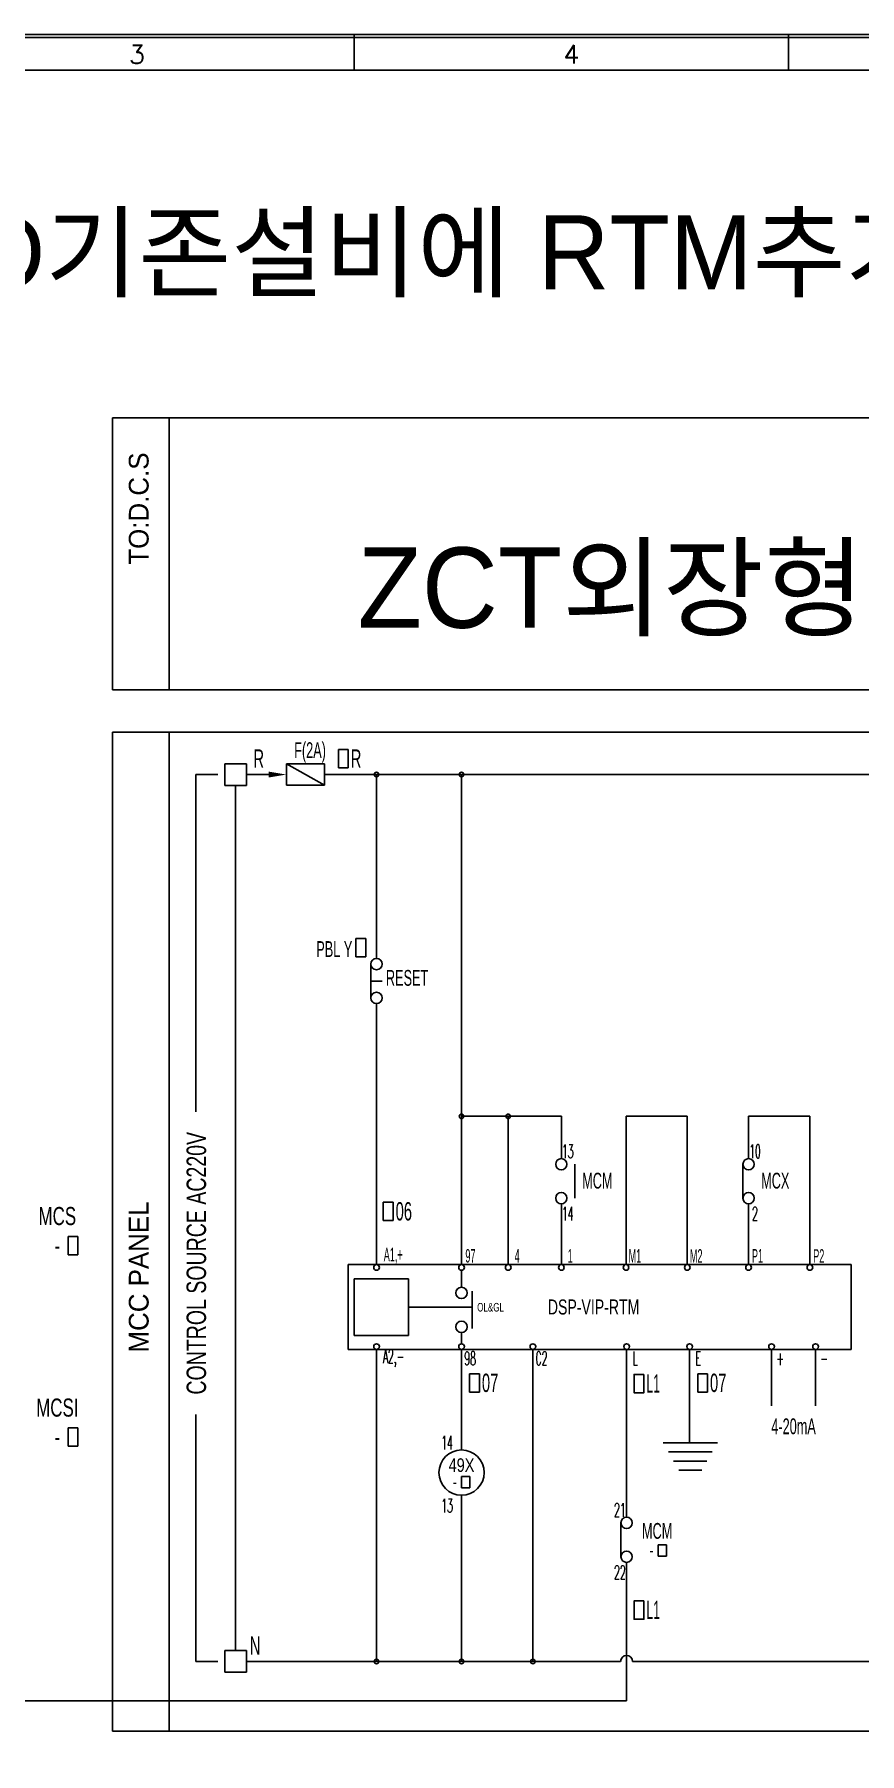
# Model space of a CAD drawing. Header units: millimetres. Extents: x 107 to 2900, y 85 to 3996.
# Drawn here: x 1199.4 to 1363.5, y 950.8 to 1292.8 of the extents above; entities that cross this region are included whole.
import ezdxf
from ezdxf.enums import TextEntityAlignment as Align
from ezdxf.lldxf.tags import DXFTag

# ---------------------------------------------------------------- set-up
doc = ezdxf.new("R2010")
doc.units = ezdxf.units.MM
doc.linetypes.add('PHANTOM2', pattern=[1.25, 0.625, -0.125, 0.125, -0.125, 0.125, -0.125])
for name, color, linetype in [('1', 1, 'CENTER'), ('20', 2, 'Continuous'), ('30', 3, 'Continuous'), ('7', 7, 'Continuous'), ('70', 7, 'Continuous'), ('ASHADE', 7, 'Continuous'), ('RED', 1, 'Continuous'), ('TB', 6, 'Continuous'), ('TBOX', 5, 'PHANTOM2'), ('TEXT', 6, 'Continuous')]:
    doc.layers.add(name, color=color, linetype=linetype)
doc.styles.add('ghs', font='NGULIM.TTF')
doc.styles.add('ROMANS', font='ROMANS.shx', dxfattribs={"width": 0.7})
doc.styles.add('SIMPLEX', font='SIMPLEX')
doc.styles.add('엑스포', font='gulim.ttc')
tags = doc.linetypes.add('CENTER', pattern=[2, 1.25, -0.25, 0.25, -0.25]).pattern_tags.tags
tags[10:11] = [DXFTag(74, 4), DXFTag(75, 0), DXFTag(340, '0'), DXFTag(46, 1.0), DXFTag(50, 0.0), DXFTag(44, 0.0), DXFTag(45, 0.0)]
tags[8:9] = [DXFTag(74, 4), DXFTag(75, 0), DXFTag(340, '0'), DXFTag(46, 1.0), DXFTag(50, 0.0), DXFTag(44, 0.0), DXFTag(45, 0.0)]
tags[6:7] = [DXFTag(74, 4), DXFTag(75, 0), DXFTag(340, '0'), DXFTag(46, 1.0), DXFTag(50, 0.0), DXFTag(44, 0.0), DXFTag(45, 0.0)]
tags[4:5] = [DXFTag(74, 4), DXFTag(75, 0), DXFTag(340, '0'), DXFTag(46, 1.0), DXFTag(50, 0.0), DXFTag(44, 0.0), DXFTag(45, 0.0)]
tags = doc.linetypes.add('HIDDEN', pattern=[0.375, 0.25, -0.125]).pattern_tags.tags
tags[6:7] = [DXFTag(74, 4), DXFTag(75, 0), DXFTag(340, '0'), DXFTag(46, 1.0), DXFTag(50, 0.0), DXFTag(44, 0.0), DXFTag(45, 0.0)]
tags[4:5] = [DXFTag(74, 4), DXFTag(75, 0), DXFTag(340, '0'), DXFTag(46, 1.0), DXFTag(50, 0.0), DXFTag(44, 0.0), DXFTag(45, 0.0)]

msp = doc.modelspace()

# ---------------------------------------------------------------- linework, layer by layer
at = {"color": 7}
for p, q in [((1261.856, 1150.543), (1259.901, 1150.543)), ((1259.901, 1150.543), (1259.901, 1146.893)), ((1261.856, 1146.893), (1261.856, 1150.543)), ((1249.533, 1147.675), (1257.147, 1147.675)), ((1249.533, 1143.465), (1249.533, 1147.675)), ((1257.147, 1143.465), (1249.533, 1147.675)), ((1257.147, 1147.675), (1257.147, 1143.465)), ((1259.901, 1146.893), (1261.856, 1146.893)), ((1241.643, 1145.57), (1245.989, 1145.57)), ((1257.147, 1143.465), (1249.533, 1143.465)), ((1257.147, 1145.57), (1546.115, 1145.57)), ((1265.305, 1112.935), (1263.349, 1112.935)), ((1263.349, 1112.935), (1263.349, 1109.285)), ((1265.305, 1109.285), (1265.305, 1112.935)), ((1263.349, 1109.285), (1265.305, 1109.285)), ((1266.339, 1107.882), (1266.339, 1101.132)), ((1266.339, 1104.507), (1268.589, 1104.507)), ((1306.873, 1068.065), (1306.873, 1061.315)), ((1340.301, 1068.065), (1340.301, 1061.315)), ((1270.769, 1060.493), (1268.814, 1060.493)), ((1268.814, 1060.493), (1268.814, 1056.843)), ((1270.769, 1056.843), (1270.769, 1060.493)), ((1268.814, 1056.843), (1270.769, 1056.843)), ((1261.839, 1048.087), (1361.824, 1048.087)), ((1261.839, 1031.212), (1261.839, 1048.087)), ((1284.366, 1046.962), (1284.366, 1043.587)), ((1361.824, 1048.087), (1361.824, 1031.212)), ((1263.014, 1045.275), (1273.82, 1045.275)), ((1263.014, 1034.025), (1263.014, 1045.275)), ((1273.82, 1034.025), (1273.82, 1045.275)), ((1286.5, 1042.8), (1286.5, 1035.375)), ((1273.82, 1034.025), (1263.014, 1034.025)), ((1284.366, 1034.587), (1284.366, 1032.337)), ((1361.824, 1031.212), (1261.839, 1031.212)), ((1287.925, 1026.376), (1285.97, 1026.376)), ((1285.97, 1026.376), (1285.97, 1022.725)), ((1287.925, 1022.725), (1287.925, 1026.376)), ((1333.285, 1026.376), (1331.33, 1026.376)), ((1331.33, 1026.376), (1331.33, 1022.725)), ((1333.285, 1022.725), (1333.285, 1026.376)), ((1285.97, 1022.725), (1287.925, 1022.725)), ((1331.33, 1022.725), (1333.285, 1022.725)), ((1316.076, 996.728), (1316.076, 989.978)), ((1241.597, 969.154), (1316.009, 969.154)), ((1318.393, 969.154), (1546.563, 969.154))]:
    msp.add_line(p, q, dxfattribs=at)
at = {"color": 30, "linetype": 'HIDDEN'}
msp.add_line((1239.447, 1143.42), (1239.447, 971.304), dxfattribs=at)
at = {"color": 1}
for p, q in [((1267.464, 1109.007), (1267.464, 1145.57)), ((1284.366, 1145.57), (1284.366, 1048.087)), ((1267.464, 1048.087), (1267.464, 1100.007)), ((1284.366, 1077.59), (1304.218, 1077.59)), ((1293.642, 1077.59), (1293.642, 1048.087)), ((1304.218, 1077.59), (1304.218, 1069.19)), ((1317.081, 1077.59), (1317.081, 1048.087)), ((1317.081, 1077.59), (1329.267, 1077.59)), ((1329.267, 1077.59), (1329.267, 1048.087)), ((1341.454, 1077.59), (1341.454, 1069.19)), ((1341.454, 1077.59), (1353.64, 1077.59)), ((1353.64, 1077.59), (1353.64, 1048.087)), ((1304.218, 1060.19), (1304.218, 1048.087)), ((1341.454, 1060.19), (1341.454, 1048.087)), ((1267.464, 1031.212), (1267.464, 969.154)), ((1284.366, 1031.212), (1284.366, 1020.029)), ((1298.558, 1031.212), (1298.558, 969.154)), ((1317.201, 997.853), (1317.201, 1031.212)), ((1329.725, 1031.212), (1329.725, 1012.626)), ((1346.018, 1031.212), (1346.018, 1020.029)), ((1354.775, 1031.212), (1354.775, 1020.029)), ((1284.366, 1020.029), (1284.366, 1011.226)), ((1284.366, 1002.226), (1284.366, 969.154)), ((1317.201, 988.853), (1317.201, 961.358)), ((1184.402, 961.358), (1317.201, 961.358))]:
    msp.add_line(p, q, dxfattribs=at)
at = {"color": 7, "linetype": 'Continuous'}
for p, q in [((1208.064, 1053.714), (1206.109, 1053.714)), ((1206.109, 1053.714), (1206.109, 1050.064)), ((1208.064, 1050.064), (1208.064, 1053.714)), ((1206.109, 1050.064), (1208.064, 1050.064)), ((1208.064, 1015.616), (1206.109, 1015.616)), ((1206.109, 1015.616), (1206.109, 1011.965)), ((1208.064, 1011.965), (1208.064, 1015.616)), ((1324.46, 1012.626), (1335.26, 1012.626)), ((1206.109, 1011.965), (1208.064, 1011.965))]:
    msp.add_line(p, q, dxfattribs=at)
at = {"color": 7, "linetype": 'HIDDEN'}
msp.add_line((1286.5, 1039.65), (1273.82, 1039.65), dxfattribs=at)
at = {"color": 1, "linetype": 'Continuous'}
for p, q in [((1325.499, 1010.826), (1334.221, 1010.826)), ((1326.538, 1009.026), (1333.181, 1009.026)), ((1327.578, 1007.226), (1332.142, 1007.226))]:
    msp.add_line(p, q, dxfattribs=at)
at = {"color": 7}
for points in [[(1320.638, 1026.266), (1318.683, 1026.266), (1318.683, 1022.615), (1320.638, 1022.615)], [(1320.638, 981.197), (1318.683, 981.197), (1318.683, 977.547), (1320.638, 977.547)]]:
    msp.add_lwpolyline(points, close=True, dxfattribs=at)
for centre, radius in [((1267.464, 1107.882), 1.125), ((1267.464, 1101.132), 1.125), ((1304.216, 1068.065), 1.125), ((1341.452, 1068.065), 1.125), ((1304.216, 1061.315), 1.125), ((1341.452, 1061.315), 1.125), ((1284.366, 1042.462), 1.125), ((1284.366, 1035.712), 1.125), ((1284.366, 1006.726), 4.5), ((1317.201, 996.728), 1.125), ((1317.201, 989.978), 1.125)]:
    msp.add_circle(centre, radius, dxfattribs=at)
for centre, start, end in [((1267.464, 1145.57), 0, 180), ((1284.366, 1145.57), 0, 180), ((1267.464, 1145.57), 180, 0), ((1284.366, 1145.57), 180, 0), ((1284.37, 1077.59), 0, 180), ((1284.37, 1077.59), 180, 0), ((1293.646, 1077.59), 0, 180), ((1293.646, 1077.59), 180, 0), ((1267.464, 969.154), 0, 180), ((1267.464, 969.154), 180, 0), ((1284.366, 969.154), 0, 180), ((1284.366, 969.154), 180, 0), ((1298.558, 969.154), 0, 180), ((1298.558, 969.154), 180, 0)]:
    msp.add_arc(centre, 0.45, start, end, dxfattribs=at)
at = {"color": 0}
msp.add_arc((1317.201, 969.154), 1.192, 0, 180, dxfattribs=at)
at = {"color": 7}
msp.add_solid([(1245.989, 1144.979), (1245.989, 1146.16), (1249.533, 1145.57)], dxfattribs=at)
at = {"layer": '1', "color": 2, "ltscale": 20}
for p, q in [((1231.557, 1078.454), (1231.557, 1145.57)), ((1231.557, 1145.57), (1235.903, 1145.57)), ((1231.557, 969.154), (1231.557, 1018.269)), ((1231.557, 969.154), (1235.903, 969.154))]:
    msp.add_line(p, q, dxfattribs=at)
at = {"layer": '20', "color": 7}
msp.add_line((989.345, 1285.675), (1795.889, 1285.675), dxfattribs=at)
at = {"layer": '30', "color": 7}
for p, q in [((1263.017, 1285.675), (1263.017, 1292.803)), ((1349.417, 1285.675), (1349.417, 1292.803))]:
    msp.add_line(p, q, dxfattribs=at)
at = {"layer": '70', "color": 7}
for points in [[(1803.017, 709.603), (982.217, 709.603), (982.217, 1292.803), (1803.017, 1292.803)], [(1802.369, 710.251), (982.865, 710.251), (982.865, 1292.155), (1802.369, 1292.155)]]:
    msp.add_lwpolyline(points, close=True, dxfattribs=at)
at = {"layer": 'RED', "color": 7}
for p, q in [((1241.597, 1147.72), (1237.296, 1147.72)), ((1237.296, 1147.72), (1237.296, 1143.42)), ((1241.597, 1143.42), (1241.597, 1147.72)), ((1237.296, 1143.42), (1241.597, 1143.42)), ((1241.597, 971.304), (1237.296, 971.304)), ((1237.296, 971.304), (1237.296, 967.004)), ((1241.597, 967.004), (1241.597, 971.304)), ((1237.296, 967.004), (1241.597, 967.004))]:
    msp.add_line(p, q, dxfattribs=at)
at = {"layer": 'TB', "color": 7}
for centre in [(1267.464, 1047.525), (1284.366, 1047.525), (1293.662, 1047.525), (1304.218, 1047.525), (1317.081, 1047.525), (1329.267, 1047.525), (1341.454, 1047.525), (1353.64, 1047.525), (1267.464, 1031.775), (1284.366, 1031.775), (1298.558, 1031.775), (1317.201, 1031.775), (1329.725, 1031.775), (1346.018, 1031.775), (1354.775, 1031.775)]:
    msp.add_circle(centre, 0.562, dxfattribs=at)
at = {"layer": 'TBOX', "color": 7, "linetype": 'Continuous', "ltscale": 25}
for p, q in [((1214.974, 1216.508), (1642.298, 1216.508)), ((1214.974, 1216.508), (1214.974, 1162.445)), ((1226.224, 1216.508), (1226.224, 1162.445)), ((1214.974, 1162.445), (1642.298, 1162.445)), ((1214.974, 1154.007), (1642.298, 1154.007)), ((1214.974, 1154.007), (1214.974, 955.268)), ((1226.224, 1154.007), (1226.224, 955.268)), ((1214.974, 955.268), (1642.298, 955.268))]:
    msp.add_line(p, q, dxfattribs=at)
at = {"layer": 'TEXT', "color": 7}
for p, q in [((1286.044, 1005.962), (1284.356, 1005.962)), ((1284.356, 1005.962), (1284.356, 1003.712)), ((1286.044, 1003.712), (1286.044, 1005.962)), ((1284.356, 1003.712), (1286.044, 1003.712))]:
    msp.add_line(p, q, dxfattribs=at)
at = {"layer": 'TEXT', "color": 2}
for p, q in [((1325.145, 992.359), (1323.458, 992.359)), ((1323.458, 992.359), (1323.458, 990.109)), ((1325.145, 992.359), (1325.145, 990.109)), ((1323.458, 990.109), (1325.145, 990.109))]:
    msp.add_line(p, q, dxfattribs=at)

# ---------------------------------------------------------------- texts
at = {"color": 1, "style": '엑스포'}
msp.add_text('ZCT외장형 적용', height=15.9938, dxfattribs=at).set_placement((1263.694, 1174.763))
at = {"layer": '30', "color": 7, "style": 'SIMPLEX'}
for s, p in [('3', (1219.817, 1288.816)), ('4', (1306.217, 1288.816))]:
    msp.add_text(s, height=3.672, dxfattribs=at).set_placement(p, align=Align.MIDDLE)
at = {"layer": '7', "color": 2, "linetype": 'Continuous', "style": 'ghs', "width": 0.7}
for s, p in [('MCS', (1203.984, 1057.759)), ('-', (1203.984, 1051.889)), ('MCSI', (1203.984, 1019.66)), ('-', (1203.984, 1013.791))]:
    msp.add_text(s, height=3.6, dxfattribs=at).set_placement(p, align=Align.MIDDLE)
at = {"layer": 'ASHADE', "color": 0, "linetype": 'ByBlock', "lineweight": 25, "ltscale": 2, "style": 'ghs'}
msp.add_text('Y-D기존설비에 RTM추가 설비 방법 예제', height=14.742, dxfattribs=at).set_placement((1167.628, 1242.07))
at = {"layer": 'TEXT', "color": 7, "style": '엑스포'}
for s, p in [('TO:D.C.S', (1222.139, 1198.476)), ('MCC PANEL', (1222.139, 1045.638)), ('MCC PANEL', (1222.139, 1045.638))]:
    msp.add_text(s, height=3.9375, rotation=90, dxfattribs=at).set_placement(p, align=Align.CENTER)
at = {"layer": 'TEXT', "color": 7, "style": 'ghs'}
for s, height, width, p in [('R', 3.646, 0.6, (1242.984, 1146.927)), ('R', 3.646, 0.6, (1262.337, 1146.927)), ('06', 3.6461, 0.6, (1271.266, 1056.877)), ('07', 3.6461, 0.6, (1288.423, 1022.759)), ('L1', 3.6461, 0.5, (1321.136, 1022.649)), ('07', 3.6461, 0.6, (1333.782, 1022.759)), ('L1', 3.6461, 0.5, (1321.136, 977.581)), ('N', 3.646, 0.6, (1242.256, 970.511))]:
    msp.add_text(s, height=height, dxfattribs=dict(at, width=width)).set_placement(p)
at = {"layer": 'TEXT', "color": 2, "style": 'ghs', "width": 0.6}
msp.add_text('F(2A)', height=3.15, dxfattribs=at).set_placement((1251.084, 1148.857))
for s, p in [('PBL Y', (1259.068, 1109.285)), ('RESET', (1273.545, 1103.56)), ('MCM', (1311.38, 1063.223)), ('MCX', (1346.756, 1063.223)), ('4-20mA', (1350.401, 1014.361)), ('MCM', (1323.272, 993.551))]:
    msp.add_text(s, height=3.15, dxfattribs=at).set_placement(p, align=Align.CENTER)
at = {"layer": 'TEXT', "style": 'ghs', "width": 0.75}
msp.add_text('CONTROL SOURCE AC220V', height=3.87397, rotation=90, dxfattribs=at).set_placement((1233.566, 1048.362), align=Align.CENTER)
at = {"layer": 'TEXT', "color": 30, "style": 'ROMANS', "width": 0.5}
for s, p in [('13', (1305.493, 1069.281)), ('10', (1342.729, 1069.281)), ('14', (1305.493, 1056.865)), ('2', (1342.729, 1056.865)), ('14', (1281.492, 1011.305)), ('13', (1281.492, 998.806)), ('21', (1315.86, 997.943)), ('22', (1315.86, 985.527))]:
    msp.add_text(s, height=2.7, dxfattribs=at).set_placement(p, align=Align.CENTER)
at = {"layer": 'TEXT', "color": 30, "width": 0.5}
for s, style, p in [('A1,+', 'ghs', (1270.784, 1049.835)), ('97', 'ghs', (1286.135, 1049.835)), ('4', 'ghs', (1295.431, 1049.835)), ('1', 'ghs', (1305.987, 1049.835)), ('M1', 'ghs', (1318.85, 1049.835)), ('M2', 'ghs', (1331.036, 1049.835)), ('P1', 'ghs', (1343.223, 1049.835)), ('P2', 'ghs', (1355.409, 1049.835)), ('A2,-', 'ROMANS', (1270.844, 1029.455)), ('98', 'ROMANS', (1286.079, 1029.455)), ('C2', 'ROMANS', (1300.271, 1029.455)), ('L', 'ROMANS', (1318.914, 1029.455)), ('E', 'ROMANS', (1331.438, 1029.455)), ('+', 'ROMANS', (1347.731, 1029.455)), ('-', 'ROMANS', (1356.488, 1029.455))]:
    msp.add_text(s, height=2.7, dxfattribs=dict(at, style=style)).set_placement(p, align=Align.MIDDLE)
at = {"layer": 'TEXT', "color": 2, "style": 'ghs'}
for s, height, width, p in [('OL&GL', 1.7045, 0.7, (1290.147, 1039.62)), ('DSP-VIP-RTM', 2.9925, 0.7, (1310.634, 1039.669)), ('-', 2.25, 0.8, (1322.131, 991.245))]:
    msp.add_text(s, height=height, dxfattribs=dict(at, width=width)).set_placement(p, align=Align.MIDDLE)
at = {"layer": 'TEXT', "color": 7, "style": 'ghs', "width": 0.8}
for s, height, p in [('49X', 2.7, (1284.366, 1008.215)), ('-', 2.25, (1283.03, 1004.848)), ('-', 2.25, (1283.03, 1004.848))]:
    msp.add_text(s, height=height, dxfattribs=at).set_placement(p, align=Align.MIDDLE)

doc.saveas('drawing.dxf')
